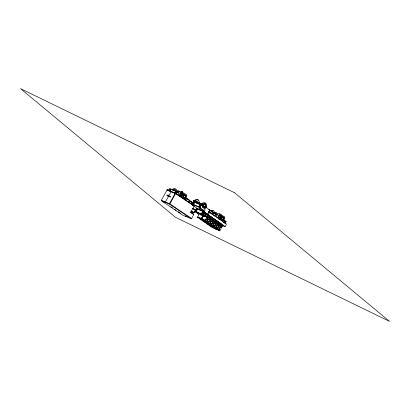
<?xml version="1.0" encoding="UTF-8"?>
<svg xmlns="http://www.w3.org/2000/svg" width="410" height="410" viewBox="0 0 410 410"><rect width="100%" height="100%" fill="white"/><g stroke="black" fill="none" stroke-linecap="round" stroke-linejoin="round"><path stroke-width="0.61" d="M192.592 205.138L196.708 208.157L196.487 212.647L199.086 214.476L199.245 214.271L196.318 212.216L201.669 214.563L204.595 216.618L206.994 213.697L208.224 213.021L209.746 210.099L206.112 207.337M205.861 207.368L204.605 209.956L203.816 210.427L199.649 207.501L192.587 204.4L192.433 203.734M196.159 209.761L196.815 208.808M204.867 210.878L203.913 213.246L204.928 210.904M195.539 211.104L195.826 210.407M192.864 203.693C193.115 201.669 195.391 202.668 193.761 204.088L192.905 203.837M195.442 210.878L195.913 211.299L196.492 210.309M199.091 206.425C199.342 204.4 201.617 205.4 199.988 206.819L199.132 206.568M196.359 209.167L196 209.997L196.41 209.192M199.757 208.229L199.957 207.793L200.485 207.972L200.285 208.408L199.834 208.285L199.957 207.793M200.408 207.916L200.285 208.408M173.445 192.638L176.423 193.92L177.51 191.952L169.53 188.6L168.438 190.573L172.333 192.177M168.91 190.209L169.453 189.225M169.33 190.096L169.648 189.517M169.725 190.26L170.047 189.681M170.124 190.424L170.447 189.845M165.389 202.017L171.067 191.726M172.928 190.568L173.389 189.727L178.719 191.931L178.253 192.767L177.069 192.28M175.234 192.536L175.552 191.957M175.629 192.7L175.951 192.121M176.028 192.864L176.351 192.285M176.228 193.786L177.315 191.818M186.704 198.532L185.889 198.194L184.997 199.813L185.812 200.152L186.704 198.532L189.44 200.367L188.544 201.986M188.938 202.642L189.799 201.09L191.496 201.94L190.64 203.493L190.071 203.114M190.363 201.474L190.665 201.489M191.967 202.55L191.818 202.263L192.874 202.868L192.018 204.421L190.865 203.647L191.726 202.094M194.114 201.679L193.253 201.197L202.074 205.282M195.011 211.094L194.258 212.518L194.786 212.677M191.583 218.561L193.751 214.62L190.599 212.498L194.125 206.102L175.562 193.638L169.878 203.929L191.598 218.52M194.863 212.559L195.549 211.314M195.616 211.334C194.355 215.158 193.315 210.361 195.683 211.017M196.564 210.335C196.113 212.529 194.191 210.53 196.159 209.459M197.512 217.249L201.095 218.822L215.803 229.154L212.216 227.581L197.512 217.249L199.081 214.404M201.095 218.822L202.617 216.07M222.902 225.054L219.698 230.861L216.111 229.287L201.407 218.96L203.247 215.624M208.798 212.098L209.889 210.13M204.349 220.324L204.036 220.887L200.454 219.314M204.575 220.616L204.349 221.026L207.931 222.599L211.288 216.521M211.724 211.422L212.682 211.842L211.596 213.81L210.289 212.898L211.381 210.924L210.479 210.402M219.698 230.861L204.99 220.534L208.347 214.456M209.664 212.247L226.53 224.096L225.085 226.709L208.218 214.866L209.664 212.247L208.5 211.734M210.694 210.555L212.892 211.99L211.919 214.01M211.591 211.078L210.617 213.097M207.291 222.389L206.978 222.953L203.391 221.379M207.516 222.681L207.286 223.091L210.873 224.665L214.23 218.586M212.728 214.661L213.687 212.923L212.944 212.6L215.255 214.225M209.5 225.1L209.274 225.515L212.862 227.089M210.458 224.747L210.227 225.157L213.815 226.73L217.172 220.652M215.311 214.363L216.916 215.065L217.382 214.23L213.103 212.349M212.216 227.581L212.441 227.166M213.395 226.812L213.169 227.222L216.757 228.795L220.108 222.717M216.111 229.287L216.336 228.877M224.388 221.313L224.07 221.897L224.506 222.087M224.957 223.091L226.043 221.118L225.131 223.214L224.05 222.691M225.387 222.476L225.705 221.892M192.403 203.775L193.376 202.253M192.147 204.815L192.413 204.411L192.879 204.703L192.608 205.113L192.223 204.872L192.413 204.411M196.129 209.633L196.79 209.71M196.354 209.438L196.81 208.818M206.45 213.846L204.6 216.106L202.161 214.353L203.252 211.647L206.491 213.969M205.794 206.978L204.216 208.439L202.422 206.953L202.863 204.405L193.73 200.331M197.681 208.844L196.708 208.157L203.104 210.965L203.816 210.427M196.211 209.515L196.882 209.674M193.366 202.268L194.314 201.91L200.926 204.78M195.796 210.735L193.279 212.503L191.326 211.263M196.026 210.894L193.264 212.928L190.855 211.662M192.936 203.519L193.868 203.929M200.095 206.666L199.163 206.256M193.566 202.063L194.15 202.002L200.603 204.831C201.31 205.461 200.485 207.301 199.619 207.27L192.382 203.924M191.742 212.534L191.465 212.385L191.988 212.482M207.439 216.096L209.51 215.65M201.407 218.258L202.443 218.033M210.381 218.161L212.452 217.715M205.302 219.965L207.378 219.524L206.814 217.233M213.323 220.226L215.393 219.78M208.244 222.03L210.315 221.59L209.756 219.299M216.265 222.292L218.335 221.851M211.186 224.096L213.256 223.655L212.693 221.364M219.207 224.357L221.277 223.916M214.128 226.161L216.198 225.72L215.634 223.429M217.069 228.232L219.14 227.786L218.576 225.495M205.308 215.352L207.357 216.249L209.546 215.788L210.14 218.207M202.417 218.181L201.325 218.412L197.876 216.936M209.689 219.032L207.496 219.493L206.901 217.074L204.851 216.172M201.771 218.643L205.22 220.124L207.409 219.657L208.003 222.082M212.626 221.098L210.438 221.564L209.843 219.14L207.532 219.632L208.157 222.189L210.35 221.723L210.945 224.147M215.568 223.163L213.379 223.629L212.785 221.205L210.473 221.697L211.099 224.255L213.292 223.788L213.887 226.212M218.509 225.228L216.321 225.695L215.727 223.271L213.41 223.763L214.04 226.32L216.234 225.854L216.828 228.278M221.451 227.294L219.263 227.76L218.663 225.336L216.352 225.828L216.982 228.385L219.171 227.919L219.77 230.343M200.034 207.844L200.485 207.972M194.448 200.654L194.299 200.644M170.135 188.902L170.955 189.241M177.51 191.952L176.285 191.444L178.253 192.767M189.44 200.367L185.889 198.194M192.193 212.482L193.264 212.928L191.378 211.662M185.182 215.916L186.345 216.398M193.684 200.418L202.863 204.405M193.822 200.505L202.55 204.416L201.735 203.847M193.305 201.11L202.12 205.195L193.443 201.197M223.927 220.237L226.217 221.246M206.553 214.133L208.218 214.866M206.609 214.24L208.531 215.086M205.082 215.762L207.127 216.664L221.836 226.991M197.82 213.231L197.61 212.903L197.784 213.251M198.999 213.748L198.942 213.492L199.116 213.835M200.331 214.338L200.28 214.076L200.454 214.42M200.997 214.63L200.946 214.368L201.12 214.712M200.305 214.737L204.595 216.618L204.267 216.746L201.664 214.922L203.104 210.965L206.994 213.697M222.44 225.51L225.085 226.709M201.407 218.96L204.99 220.534M206.332 223.445L209.92 225.023M200.926 210.202L202.027 210.837M196.708 208.157L197.794 208.823M185.535 197.656L193.12 202.755M173.389 189.727L174.434 190.43M192.915 204.887L175.511 193.197L166.952 189.661L168.008 190.368M193.079 208.27L196 210.227M192.767 208.423L195.749 210.422M192.71 208.511L195.703 210.689L193.294 212.4L191.05 210.95M190.763 212.262L193.771 214.281M161.847 200.746L164.497 202.53M170.852 206.799L172.441 207.865M174.563 209.29L176.151 210.356M178.268 211.78L180.39 213.2M201.689 203.934L202.499 204.503M208.828 209.387L210.422 210.504M212.477 211.949L216.916 215.065M223.809 219.909L224.685 220.524L223.599 222.497L222.589 221.784M213.687 212.923L215.998 214.548L215.04 216.285L213.19 214.989M197.343 202.397L195.903 201.469M211.709 213.861L212.344 214.338M218.545 218.945L219.555 219.657M208.29 214.978L224.844 226.607M192.879 204.703L192.608 205.113M207.357 216.249L222.061 226.581L221.431 224.024M206.901 217.074L221.605 227.401L219.294 227.893L219.924 230.451L205.22 220.124M203.437 210.832L199.214 207.783L200.316 207.245L201.151 205.297L200.803 204.759M206.004 206.609L206.404 207.388M221.907 226.474L221.308 224.05L219.119 224.516L218.489 221.959M218.966 224.408L218.366 221.984L216.178 222.451L215.547 219.893M216.024 222.338L215.429 219.919L213.236 220.385L212.611 217.828M213.082 220.272L212.488 217.853L210.294 218.315L209.669 215.757M177.202 190.778A2.486 1.855 -67.6 0 1 178.76 191.824M177.427 191.695A2.486 1.855 -67.6 0 1 179.37 191.521A2.486 1.855 -67.6 0 1 178.75 190.711M172.123 189.933A2.486 1.855 -67.6 0 1 174.87 188.815A2.486 1.855 -67.6 0 0 175.808 189.051M174.158 189.502A2.486 1.855 -67.6 0 1 176.848 191.311M181.691 197.236A2.486 1.855 -67.6 0 1 181.558 196.062M183.762 193.489A2.486 1.855 -67.6 0 1 184.7 193.72M182.66 192.034A2.486 1.855 -67.6 0 1 182.214 196.185A2.486 1.855 -67.6 0 1 179.518 194.376A2.486 1.855 -67.6 0 1 182.66 192.034A2.486 1.855 -67.6 0 1 182.035 191.224M179.037 195.852A2.486 1.855 -67.6 0 1 178.678 192.644A2.486 1.855 -67.6 0 1 181.43 191.526M179.078 191.25A2.486 1.855 -67.6 0 1 178.14 191.014M198.276 200.116A2.486 2.086 -70 0 1 197.553 199.26M205.707 203.427A2.486 2.086 -70 0 1 204.985 202.571M213.384 210.678A2.486 1.671 -66.3 0 1 212.534 210.484A2.486 1.671 -66.3 0 0 210.74 210.725M216.29 212.723A2.486 1.671 -66.3 0 1 215.44 212.523A2.486 1.671 -66.3 0 0 214.589 212.324M194.294 200.772A2.486 2.086 -70 0 1 197.256 199.737M195.314 201.146A2.486 2.086 -70 0 1 197.779 199.89A2.486 2.086 -70 0 1 199.214 202.171M202.745 204.457A2.486 2.086 -70 0 1 206.245 203.939A2.486 2.086 -70 0 1 205.108 207.844A2.486 2.086 -70 0 1 202.386 205.692M201.725 204.083A2.486 2.086 -70 0 1 204.687 203.047M217.387 217.987A2.486 1.671 -66.3 0 1 217.203 214.855A2.486 1.671 -66.3 0 1 219.775 213.661M220.293 220.026A2.486 1.671 -66.3 0 1 219.693 218.105M221.83 215.506A2.486 1.671 -66.3 0 1 222.681 215.701M212.098 211.319A2.486 1.671 -66.3 0 1 214.491 213M215.004 213.359A2.486 1.671 -66.3 0 1 217.331 213.892M196.58 211.58L196.749 212.108L201.582 214.163L202.745 211.283L196.913 208.634L196.58 211.58M204.329 206.502L203.816 206.568L204.329 206.502M204.457 204.375L204.959 204.508L204.457 204.375M206.548 213.794L204.595 216.208L202.068 214.404L203.252 211.55L206.548 213.794M196.621 211.775L201.494 214.066L202.591 211.165A72.196 52.864 -53.8 0 1 197.025 208.726L196.621 211.775M181.205 195.078L180.738 195.165L181.205 195.078M181.43 192.992L181.876 193.1L181.43 192.992M184.474 197.277L184.936 197.277L184.474 197.277M184.7 195.186L184.28 195.544L184.7 195.186M219.632 217.279L219.196 217.377L219.632 217.279M219.934 215.219L220.339 215.311L219.934 215.219M222.538 219.319L222.958 219.299L222.538 219.319M222.835 217.259L222.435 217.623L222.835 217.259M203.017 214.389C205.266 215.973 204.549 209.966 203.017 214.389M203.099 214.394C205.118 215.66 204.395 210.315 203.099 214.394M183.839 195.831L183.649 196.416L183.839 195.831M185.346 196.257L185.32 196.826L185.346 196.257M193.259 203.073L193.551 203.698L194.022 203.124L193.648 202.75L193.259 203.073M199.485 205.805L199.778 206.43L200.249 205.856L199.875 205.482L199.485 205.805M222.015 217.92L221.82 218.499L222.015 217.92M223.383 218.289L223.332 218.848L223.383 218.289M166.998 190.04L161.314 200.336L169.458 203.703L175.142 193.407L166.998 190.04M169.253 189.353L168.93 189.933L170.524 190.588L170.842 190.009L169.253 189.353M167.126 195.175L166.865 195.657L170.468 197.143L170.729 196.667L168.192 195.616L168.505 195.047L167.992 194.832L167.675 195.401L167.126 195.175M175.157 191.793L174.834 192.372L176.428 193.028L176.746 192.449L175.157 191.793M184.105 197.184L183.716 196.974L184.105 197.184M185.146 195.298L185.294 195.796L185.146 195.298M222.199 219.242L221.851 219.048L222.199 219.242M223.245 217.351L223.358 217.833L223.245 217.351M219.483 215.429L219.222 215.962L219.483 215.429M220.313 216.726L220.052 217.259L220.313 216.726M180.948 193.187L180.692 193.72L180.948 193.187M181.922 194.545L181.666 195.078L181.922 194.545M203.944 204.559L203.544 205L203.944 204.559M205.087 205.984L204.836 206.522L205.087 205.984M219.083 216.895L218.914 216.459L219.083 216.895M220.59 215.68L220.477 216.249L220.59 215.68M180.59 194.668L180.379 194.217L180.59 194.668M182.173 193.489L182.076 194.063L182.173 193.489M203.626 206.056L203.37 205.589L203.626 206.056M205.302 204.913L205.231 205.497L205.302 204.913M192.521 212.703L192.136 212.662L192.521 212.703M169.509 204.139L161.355 200.772L183.065 215.347L191.214 218.714L169.509 204.139M197.02 212.647L197.195 212.99L197.02 212.647M234.556 192.741L20.5 88.616L175.444 217.259L389.5 321.384L234.556 192.741M185.484 198.378A2.486 1.855 -67.6 0 0 185.93 194.227A2.486 1.855 -67.6 0 0 182.788 196.569A2.486 1.855 -67.6 0 0 185.484 198.378M185.238 197.738A1.681 1.256 -67.6 0 0 185.54 194.929A1.681 1.256 -67.6 0 0 183.419 196.513A1.681 1.256 -67.6 0 0 185.238 197.738M181.968 195.539A1.681 1.256 -67.6 0 0 182.271 192.731A1.681 1.256 -67.6 0 0 180.149 194.314A1.681 1.256 -67.6 0 0 181.968 195.539M205.149 206.978A1.681 1.409 -70 0 0 205.323 204.124A1.681 1.409 -70 0 0 203.078 205.656A1.681 1.409 -70 0 0 205.149 206.978M220.539 218.34A2.486 1.671 -66.3 0 0 221.133 214.256A2.486 1.671 -66.3 0 0 218.146 216.659A2.486 1.671 -66.3 0 0 220.539 218.34M220.344 217.72A1.681 1.127 -66.3 0 0 220.749 214.958A1.681 1.127 -66.3 0 0 218.725 216.582A1.681 1.127 -66.3 0 0 220.344 217.72M223.445 220.385A2.486 1.671 -66.3 0 0 224.039 216.296A2.486 1.671 -66.3 0 0 221.051 218.704A2.486 1.671 -66.3 0 0 223.445 220.385M223.25 219.76A1.681 1.127 -66.3 0 0 223.65 216.998A1.681 1.127 -66.3 0 0 221.631 218.622A1.681 1.127 -66.3 0 0 223.25 219.76"/></g></svg>
